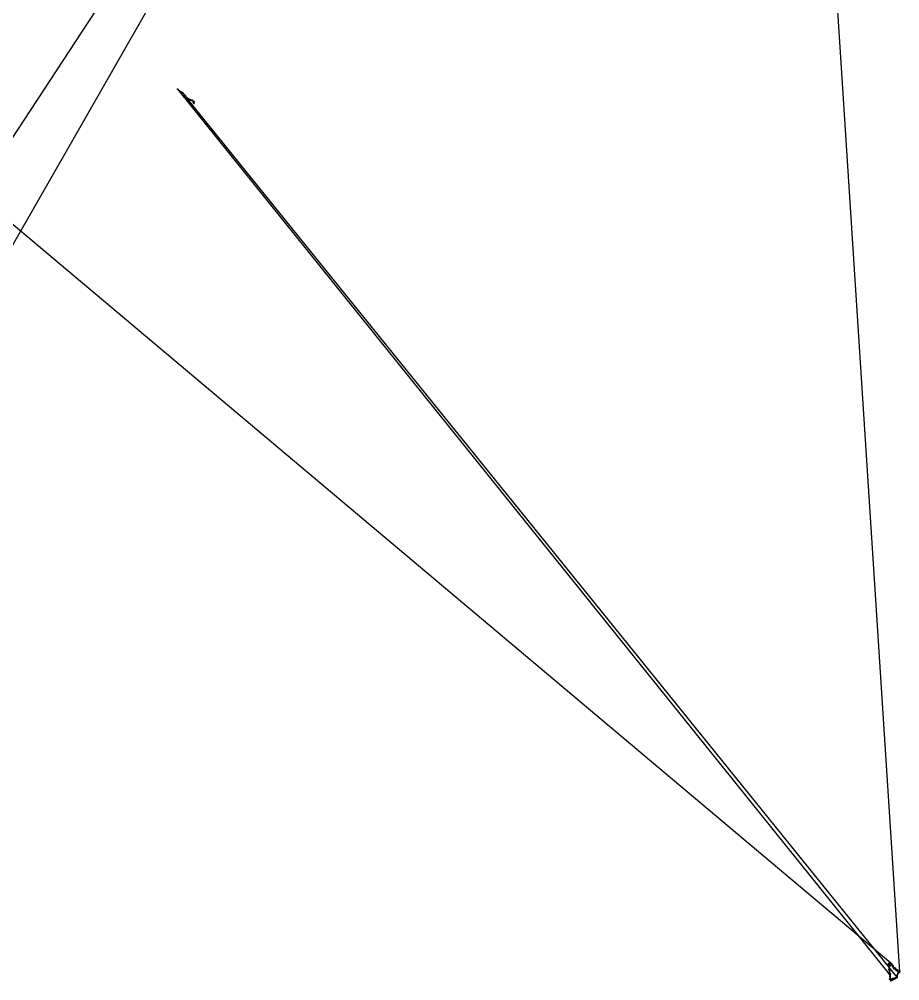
# Model space of a CAD drawing. Header units: metres. Extents: x 534009 to 558760, y 1823984 to 1869097.
# Drawn here: x 546383 to 553298, y 1823984 to 1831534 of the extents above; entities that cross this region are included whole.
import ezdxf

# ---------------------------------------------------------------- set-up
doc = ezdxf.new("R2010")
doc.units = ezdxf.units.M
doc.header["$MEASUREMENT"] = 0
doc.layers.add('Unknown_Line_Type', color=7, linetype='Continuous')
doc.layers.add('Unknown_Point_Feature', color=7, linetype='Continuous')

msp = doc.modelspace()

# ---------------------------------------------------------------- linework, layer by layer
at = {"layer": 'Unknown_Line_Type', "color": 4}
for points in [[(551696.5, 1848840, 539), (553294.9, 1824053.8, 442.3), (553291.3, 1824054.6, 443.3), (553288.4, 1824054.5, 444.8), (553283.9, 1824057.7, 443.3), (553281.8, 1824064.9, 439.5), (553279.2, 1824066.3, 439), (553273.1, 1824069.5, 436.1), (553263, 1824079.9, 432.2), (553263.3, 1824081, 431.8), (553264, 1824082.7, 431.3), (553260.3, 1824080.6, 431.3), (553255.8, 1824081.1, 430.8), (553253.2, 1824084.4, 429.4), (553244.8, 1824101.1, 425.5), (553241.1, 1824106.9, 423.1), (553234.9, 1824115.2, 422.6), (553225.2, 1824125.5, 423.1), (553219.8, 1824124.9, 425), (553217.7, 1824121.5, 427.4), (553209.7, 1824118.9, 429.9), (553208.7, 1824111, 431.8), (553207.5, 1824107, 431.8), (553213.9, 1824093.7, 431.8), (553214.8, 1824092.7, 431.8), (553214.3, 1824087.5, 432.2), (553213.8, 1824079.8, 432.2), (553216, 1824061.2, 432.7), (553216.7, 1824055.7, 433.7), (553218.8, 1824052.9, 434.2), (553217.9, 1824041.8, 435.1), (553220.2, 1824035, 435.6), (553220.2, 1824017, 438.5), (553222.3, 1824010.4, 440.4), (553224.5, 1823994.6, 442.8), (553224.9, 1823995.1, 442.8), (553250.4, 1824001.8, 441.9), (553259.9, 1824003.6, 442.8), (553272.1, 1824006.2, 443.8), (553277.7, 1824013.1, 445.7), (553278.4, 1824012.4, 447.6), (547680, 1830937.1, 429.9), (547679.7, 1830937.1, 431.8), (547678.4, 1830936.8, 431.8), (547678.4, 1830937.8, 432.7), (547678.6, 1830936.3, 430.8), (547678.8, 1830938.1, 432.2), (547678.5, 1830937.7, 432.7), (547678.1, 1830938.2, 431.3), (547680.1, 1830937.4, 431.8), (547680.3, 1830937.3, 431.3), (547680.3, 1830937.1, 429.9), (547680.2, 1830938.3, 430.3), (547680.7, 1830937.8, 430.8), (547680.4, 1830936.9, 431.3), (547678.6, 1830937.1, 431.3), (547679, 1830936.7, 430.8), (547679.8, 1830938, 428.9), (547680.2, 1830936.4, 430.8), (547680.9, 1830935.6, 432.7), (547681.3, 1830936.1, 431.3), (547681.7, 1830937.3, 431.8), (547681.4, 1830937.6, 432.2), (547680.1, 1830938.6, 433.7), (547681.8, 1830940.8, 432.2), (547682.2, 1830938.5, 430.3), (547693.3, 1830918.6, 430.3), (547702, 1830912.2, 429.9), (547705.1, 1830911.7, 429.9), (547709.1, 1830908.4, 429.9), (547726.5, 1830898.7, 428.4), (547727.6, 1830898.5, 428.4), (547739.4, 1830895.4, 427.9), (547742.8, 1830894.7, 428.9), (547752.7, 1830885.6, 430.3), (547752, 1830879.3, 431.8), (547754.1, 1830879, 432.7), (547749.8, 1830879.9, 433.2), (547754.4, 1830878.6, 433.2), (547752.7, 1830871.2, 434.6), (547755.5, 1830884.3, 428.9), (547755, 1830883, 426), (547754.9, 1830884.7, 429.4), (547755.1, 1830882.9, 430.8), (547755.6, 1830884.2, 431.3), (547754.4, 1830884.5, 433.2), (547755.2, 1830883.8, 434.6), (547755.5, 1830885.6, 434.6), (547754.4, 1830887.5, 431.3), (547754.1, 1830888.1, 431.8), (547746.8, 1830892, 431.8), (547744.1, 1830895.5, 432.2), (547741.8, 1830897, 432.7), (547735.3, 1830899, 431.8), (547723.3, 1830903.6, 430.8), (547711.5, 1830908.8, 431.3), (547704.7, 1830913.6, 432.2), (547699.4, 1830915.7, 431.8), (547697.7, 1830917.3, 432.2), (547693.7, 1830922.9, 433.2), (547689.8, 1830932.3, 434.2), (547688.6, 1830933.3, 434.2), (547677.7, 1830943.5, 435.1), (547669.4, 1830952, 435.6), (547668.4, 1830953.2, 435.6), (547661.3, 1830958.4, 433.7), (547653.8, 1830960.3, 431.8), (547653.3, 1830962.3, 432.2), (547652.7, 1830960.5, 433.2), (547652.1, 1830960, 433.2), (547648.3, 1830962.2, 432.2), (547645.5, 1830967.1, 432.7), (547640.8, 1830971.8, 431.8), (547639.7, 1830972.7, 431.8), (547632, 1830980.7, 426.5), (547625.5, 1830983.3, 423.1), (553215.3, 1824035.2, 428.4), (553221.1, 1824017.2, 428.4), (553217.8, 1823996.7, 428.4), (553226.9, 1823983.6, 428.4), (553238, 1823989, 428.4), (553258, 1823998.4, 428.4), (553278, 1824013.1, 439), (553276.7, 1824021.7, 447.1), (553276.2, 1824022.2, 447.6), (553281.1, 1824037.5, 442.3), (553282.9, 1824041.2, 440.9), (553288.6, 1824045.1, 440.4), (553297.5, 1824054.2, 443.3), (553289.8, 1824059.7, 441.9), (553286.1, 1824060.3, 441.4), (553285.6, 1824056.5, 440.9), (553280.4, 1824060.9, 439), (553278.4, 1824070, 435.1), (553269.8, 1824069.6, 433.7), (553258.9, 1824077.7, 431.3), (553257.7, 1824078, 431.3), (553254.3, 1824078.2, 431.3), (553245.4, 1824091.6, 427.9), (553241.4, 1824099, 427), (553238.4, 1824100.9, 426.5), (553231.3, 1824116.6, 426), (553227.1, 1824122.2, 426.5), (553221.9, 1824121.3, 426.5), (553220.6, 1824118.2, 426.5), (553219.3, 1824116.8, 426.5), (553216.7, 1824112.8, 435.1), (553220, 1824115.1, 436.6), (553227.3, 1824115, 428.4), (553225.1, 1824118.2, 425), (553221, 1824108.5, 424.1), (553221, 1824101.9, 424.6), (553212.1, 1824092.4, 427.4), (553212.4, 1824072.3, 428.9), (553215.6, 1824054.3, 427.9), (553217, 1824041.9, 427.9), (553220.4, 1824034.3, 427.9), (553221.6, 1824034.6, 432.2), (553225.4, 1824037.9, 430.8), (553222.9, 1824033.5, 433.2), (553221.1, 1824028.6, 433.7), (553222, 1824010.3, 433.7), (553222.8, 1824001.8, 435.1), (553226, 1823995.7, 436.6), (553241.4, 1824000.7, 439), (553245, 1824001.2, 439.5), (553263.4, 1824006.4, 444.8), (553277.2, 1824010.4, 447.1), (553275.7, 1824017.8, 447.1), (553275.8, 1824027.3, 445.2), (553275.9, 1824028.1, 445.2), (553285.4, 1824045.7, 444.3), (553287.8, 1824056.2, 442.3), (553283.8, 1824061, 441.4), (553278.3, 1824062.3, 438), (553270.5, 1824065.2, 435.1), (553268.9, 1824071, 433.7), (553263.2, 1824072.7, 432.7), (553261, 1824075.7, 432.2), (553250.6, 1824084.2, 429.4), (553245, 1824089.1, 427.4), (553237.5, 1824101.5, 425.5), (553227.5, 1824121.7, 425), (553226.6, 1824122.8, 425), (536326.1, 1838340.2, 207.8)], [(543660.2, 1826531.2, 228.4), (551988.3, 1839236.7, 419.3)], [(551587.3, 1838947.1, 405.8), (544612.4, 1826763.6, 290.9)]]:
    msp.add_polyline3d(points, dxfattribs=at)
at = {"layer": 'Unknown_Point_Feature'}
for p in [(547625.5, 1830983.3, 423.1), (547632, 1830980.7, 426.5), (547639.7, 1830972.7, 431.8), (547640.8, 1830971.8, 431.8), (547645.5, 1830967.1, 432.7), (547648.3, 1830962.2, 432.2), (547653.3, 1830962.3, 432.2), (547652.1, 1830960, 433.2), (547652.7, 1830960.5, 433.2), (547653.8, 1830960.3, 431.8), (547661.3, 1830958.4, 433.7), (547668.4, 1830953.2, 435.6), (547669.4, 1830952, 435.6), (547677.7, 1830943.5, 435.1), (547678.1, 1830938.2, 431.3), (547678.4, 1830937.8, 432.7), (547678.4, 1830936.8, 431.8), (547678.5, 1830937.7, 432.7), (547678.6, 1830937.1, 431.3), (547678.6, 1830936.3, 430.8), (547678.8, 1830938.1, 432.2), (547679, 1830936.7, 430.8), (547679.7, 1830937.1, 431.8), (547679.8, 1830938, 428.9), (547680, 1830937.1, 429.9), (547680.1, 1830938.6, 433.7), (547680.1, 1830937.4, 431.8), (547680.2, 1830938.3, 430.3), (547680.2, 1830936.4, 430.8), (547680.3, 1830937.3, 431.3), (547680.3, 1830937.1, 429.9), (547680.4, 1830936.9, 431.3), (547680.7, 1830937.8, 430.8), (547680.9, 1830935.6, 432.7), (547681.3, 1830936.1, 431.3), (547681.4, 1830937.6, 432.2), (547681.7, 1830937.3, 431.8), (547681.8, 1830940.8, 432.2), (547682.2, 1830938.5, 430.3), (547688.6, 1830933.3, 434.2), (547689.8, 1830932.3, 434.2), (547693.3, 1830918.6, 430.3), (547693.7, 1830922.9, 433.2), (547697.7, 1830917.3, 432.2), (547699.4, 1830915.7, 431.8), (547702, 1830912.2, 429.9), (547704.7, 1830913.6, 432.2), (547705.1, 1830911.7, 429.9), (547709.1, 1830908.4, 429.9), (547711.5, 1830908.8, 431.3), (547723.3, 1830903.6, 430.8), (547726.5, 1830898.7, 428.4), (547727.6, 1830898.5, 428.4), (547735.3, 1830899, 431.8), (547739.4, 1830895.4, 427.9), (547741.8, 1830897, 432.7), (547742.8, 1830894.7, 428.9), (547744.1, 1830895.5, 432.2), (547746.8, 1830892, 431.8), (547752.7, 1830885.6, 430.3), (547754.1, 1830888.1, 431.8), (547754.4, 1830887.5, 431.3), (547755.5, 1830885.6, 434.6), (547749.8, 1830879.9, 433.2), (547752, 1830879.3, 431.8), (547752.7, 1830871.2, 434.6), (547754.1, 1830879, 432.7), (547754.4, 1830884.5, 433.2), (547754.4, 1830878.6, 433.2), (547754.9, 1830884.7, 429.4), (547755, 1830883, 426), (547755.1, 1830882.9, 430.8), (547755.2, 1830883.8, 434.6), (547755.5, 1830884.3, 428.9), (547755.6, 1830884.2, 431.3), (553207.5, 1824107, 431.8), (553208.7, 1824111, 431.8), (553209.7, 1824118.9, 429.9), (553212.1, 1824092.4, 427.4), (553213.9, 1824093.7, 431.8), (553214.8, 1824092.7, 431.8), (553216.7, 1824112.8, 435.1), (553217.7, 1824121.5, 427.4), (553219.3, 1824116.8, 426.5), (553219.8, 1824124.9, 425), (553220, 1824115.1, 436.6), (553220.6, 1824118.2, 426.5), (553221, 1824108.5, 424.1), (553221, 1824101.9, 424.6), (553221.9, 1824121.3, 426.5), (553225.1, 1824118.2, 425), (553225.2, 1824125.5, 423.1), (553226.6, 1824122.8, 425), (553227.1, 1824122.2, 426.5), (553227.3, 1824115, 428.4), (553227.5, 1824121.7, 425), (553231.3, 1824116.6, 426), (553234.9, 1824115.2, 422.6), (553237.5, 1824101.5, 425.5), (553238.4, 1824100.9, 426.5), (553241.1, 1824106.9, 423.1), (553241.4, 1824099, 427), (553244.8, 1824101.1, 425.5), (553245.4, 1824091.6, 427.9), (553212.4, 1824072.3, 428.9), (553213.8, 1824079.8, 432.2), (553214.3, 1824087.5, 432.2), (553215.3, 1824035.2, 428.4), (553215.6, 1824054.3, 427.9), (553216, 1824061.2, 432.7), (553216.7, 1824055.7, 433.7), (553217, 1824041.9, 427.9), (553217.9, 1824041.8, 435.1), (553218.8, 1824052.9, 434.2), (553220.2, 1824035, 435.6), (553220.2, 1824017, 438.5), (553220.4, 1824034.3, 427.9), (553221.1, 1824028.6, 433.7), (553221.1, 1824017.2, 428.4), (553221.6, 1824034.6, 432.2), (553222.9, 1824033.5, 433.2), (553225.4, 1824037.9, 430.8), (553245, 1824089.1, 427.4), (553250.6, 1824084.2, 429.4), (553253.2, 1824084.4, 429.4), (553254.3, 1824078.2, 431.3), (553255.8, 1824081.1, 430.8), (553257.7, 1824078, 431.3), (553258.9, 1824077.7, 431.3), (553260.3, 1824080.6, 431.3), (553261, 1824075.7, 432.2), (553263, 1824079.9, 432.2), (553263.2, 1824072.7, 432.7), (553263.3, 1824081, 431.8), (553264, 1824082.7, 431.3), (553268.9, 1824071, 433.7), (553269.8, 1824069.6, 433.7), (553270.5, 1824065.2, 435.1), (553273.1, 1824069.5, 436.1), (553275.7, 1824017.8, 447.1), (553275.8, 1824027.3, 445.2), (553275.9, 1824028.1, 445.2), (553276.2, 1824022.2, 447.6), (553276.7, 1824021.7, 447.1), (553278.3, 1824062.3, 438), (553278.4, 1824070, 435.1), (553279.2, 1824066.3, 439), (553280.4, 1824060.9, 439), (553281.1, 1824037.5, 442.3), (553281.8, 1824064.9, 439.5), (553282.9, 1824041.2, 440.9), (553283.8, 1824061, 441.4), (553283.9, 1824057.7, 443.3), (553285.4, 1824045.7, 444.3), (553285.6, 1824056.5, 440.9), (553286.1, 1824060.3, 441.4), (553287.8, 1824056.2, 442.3), (553288.4, 1824054.5, 444.8), (553288.6, 1824045.1, 440.4), (553289.8, 1824059.7, 441.9), (553291.3, 1824054.6, 443.3), (553294.9, 1824053.8, 442.3), (553297.5, 1824054.2, 443.3), (553217.8, 1823996.7, 428.4), (553222, 1824010.3, 433.7), (553222.3, 1824010.4, 440.4), (553222.8, 1824001.8, 435.1), (553224.5, 1823994.6, 442.8), (553224.9, 1823995.1, 442.8), (553226, 1823995.7, 436.6), (553226.9, 1823983.6, 428.4), (553238, 1823989, 428.4), (553241.4, 1824000.7, 439), (553245, 1824001.2, 439.5), (553250.4, 1824001.8, 441.9), (553258, 1823998.4, 428.4), (553259.9, 1824003.6, 442.8), (553263.4, 1824006.4, 444.8), (553272.1, 1824006.2, 443.8), (553277.2, 1824010.4, 447.1), (553277.7, 1824013.1, 445.7), (553278, 1824013.1, 439), (553278.4, 1824012.4, 447.6)]:
    msp.add_point(p, dxfattribs=at)

doc.saveas('drawing.dxf')
